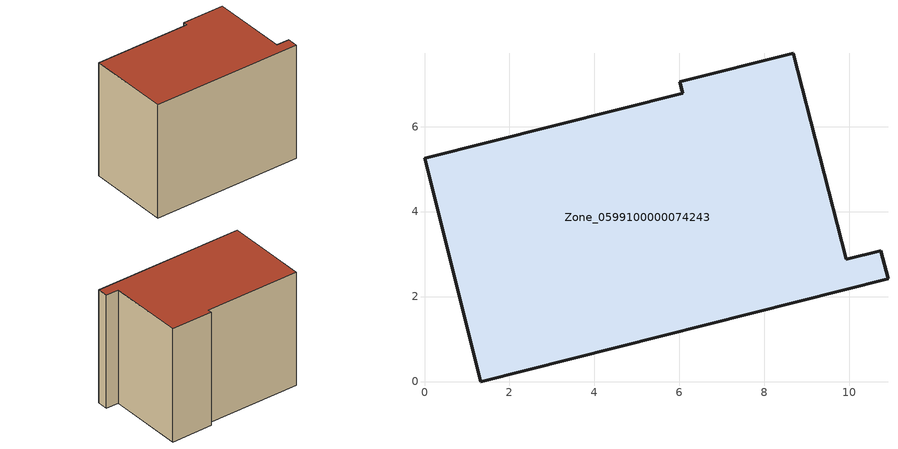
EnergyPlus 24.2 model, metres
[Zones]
Zone_0599100000074243
 floor ground (C_G): 10.74,3.08 10.91,2.42 1.32,0 0,5.25 6.08,6.78 6.01,7.05 8.68,7.72 9.93,2.88 z0
 wall outside (C_F): 10.91,2.42 10.74,3.08 9.93,2.88 8.68,7.72 6.01,7.05 6.08,6.78 0,5.25 1.32,0 10.91,2.42 z0:7.69
 roof outside (C_R): 9.93,2.88 8.68,7.72 6.01,7.05 6.08,6.78 0,5.25 1.32,0 10.91,2.42 10.74,3.08 z7.69
[BUILDING]
Pand.0599100000074243: North Axis=0; Terrain=City; Loads Convergence Tolerance Value=0.04; Temperature Convergence Tolerance Value=0.4; Solar Distribution=FullExterior; Maximum Number of Warmup Days=25; Minimum Number of Warmup Days=1
[Site:Location]
Rotterdam.The.Hague.AP_ZH_NLD Design_Conditions: Latitude=51.96; Longitude=4.45; Time Zone=1; Elevation=-4.5
[SITE:GROUNDTEMPERATURE:BUILDINGSURFACE]
18, 18, 18, 18, 18, 18, 18, 18, 18, 18, 18, 18
[MATERIAL] Thermal Absorptance=0.9; Solar Absorptance=0.7; Visible Absorptance=0.7
Name | Roughness | Thickness | Conductivity | Density | Specific Heat
G.TI.1975-1991 | MediumSmooth | 0.15 | 0.288461 | 540 | 1210
F.TI.1975-1991 | Rough | 0.3 | 0.230769 | 1920 | 840
R.TI.1975-1991 | MediumRough | 0.2 | 0.153846 | 1500 | 1000
[CONSTRUCTION]
C_G: G.TI.1975-1991
C_F: F.TI.1975-1991
C_R: R.TI.1975-1991
[ZONE]
Zone_0599100000074243: Type=1; Multiplier=1; Ceiling Height=Autocalculate; Volume=Autocalculate; Floor Area=autocalculate; Part of Total Floor Area=Yes
[ZONEINFILTRATION:DESIGNFLOWRATE]
Infil_Zone_0599100000074243: Zone or ZoneList or Space or SpaceList=Zone_0599100000074243; Schedule=AlwaysOn; Design Flow Rate Calculation Method=Flow/Area; Flow Rate per Floor Area=0.003; Constant Term Coefficient=1; Temperature Term Coefficient=0; Velocity Term Coefficient=0; Velocity Squared Term Coefficient=0
[HVACTEMPLATE:ZONE:IDEALLOADSAIRSYSTEM]
Zone_0599100000074243: Maximum Heating Supply Air Temperature=50; Minimum Cooling Supply Air Temperature=13; Maximum Heating Supply Air Humidity Ratio=0.0156; Minimum Cooling Supply Air Humidity Ratio=0.0077; Heating Limit=NoLimit; Cooling Limit=NoLimit; Dehumidification Control Type=ConstantSensibleHeatRatio; Cooling Sensible Heat Ratio=0.7; Dehumidification Setpoint=60; Humidification Control Type=None; Humidification Setpoint=30; Outdoor Air Method=None; Outdoor Air Flow Rate per Person=0.00944; Outdoor Air Flow Rate per Zone Floor Area=0; Outdoor Air Flow Rate per Zone=0; Demand Controlled Ventilation Type=None; Outdoor Air Economizer Type=NoEconomizer; Heat Recovery Type=None; Sensible Heat Recovery Effectiveness=0.7; Latent Heat Recovery Effectiveness=0.65
[ZONECONTROL:THERMOSTAT]
ThermostatControl_Zone_0599100000074243: Zone or ZoneList=Zone_0599100000074243; Control Type Schedule=DualSetpointControlType; Control 1=Thermostat_Zone_0599100000074243; Temperature Difference Between Cutout And Setpoint=0
[THERMOSTATSETPOINT:DUALSETPOINT]
Thermostat_Zone_0599100000074243: Heating Setpoint Temperature Schedule=HeatingSetpoint_Zone_0599100000074243; Cooling Setpoint Temperature Schedule=CoolingSetpoint_Zone_0599100000074243
[SCHEDULE:COMPACT]
HeatingSetpoint_Zone_0599100000074243: Through: 12/31, For: AllDays, Until: 24:00, 21
CoolingSetpoint_Zone_0599100000074243: Through: 12/31, For: AllDays, Until: 24:00, 24
DualSetpointControlType: Through: 12/31, For: AllDays, Until: 24:00, 4
AlwaysOn: Through: 12/31, For: AllDays, Until: 24:00, 1
